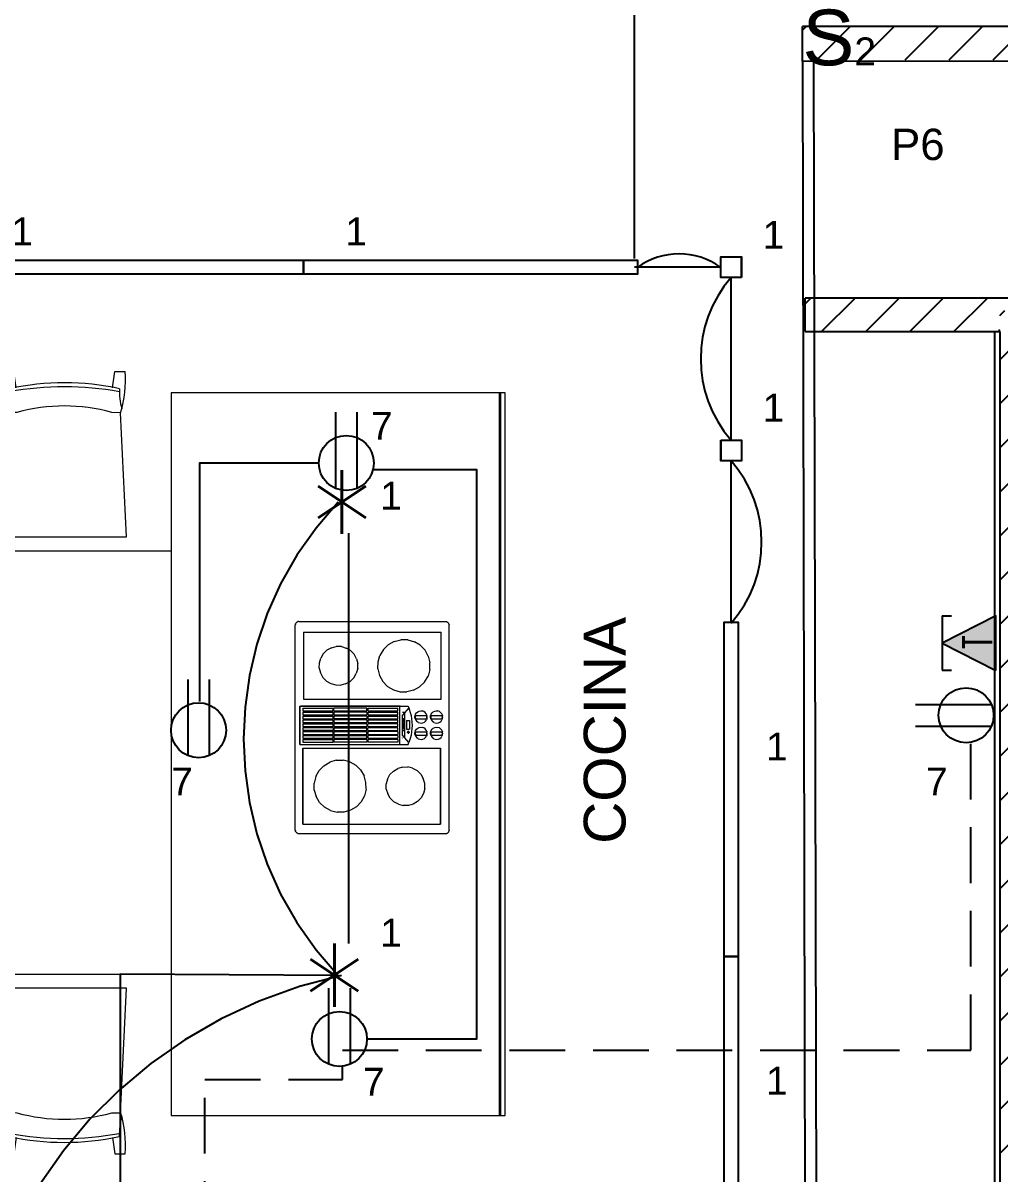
# Model space of a CAD drawing. Header units: inches. Extents: x 131 to 82119, y 71 to 16923.
# Drawn here: x 385.049 to 388.557, y 155.682 to 159.812 of the extents above; entities that cross this region are included whole.
import ezdxf
from ezdxf.enums import TextEntityAlignment as Align

# ---------------------------------------------------------------- set-up
doc = ezdxf.new("R2010")
doc.units = ezdxf.units.IN
doc.header["$MEASUREMENT"] = 0
doc.linetypes.add('HIDDEN', pattern=[9.525, 6.35, -3.175])
doc.linetypes.add('PISO', pattern=[0.3, 0.2, -0.1])
for name, color, linetype in [('Arquitectonico', 253, 'Continuous'), ('INTERRUPTORES', 6, 'Continuous'), ('LAMPARAS', 20, 'Continuous'), ('Retorno', 5, 'HIDDEN')]:
    doc.layers.add(name, color=color, linetype=linetype)
for name, color, linetype, lineweight in [('DUCTO-PARED O TECHO', 7, 'Continuous', 25), ('DUCTO-PISO', 7, 'PISO', 25), ('G-XREF-____-OTLN', 8, 'Continuous', 18), ('I-FURN-____-OTLN', 30, 'Continuous', 18), ('Q-CASE-____-MCUT', 31, 'Continuous', 35), ('Q-CASE-____-OTLN', 31, 'Continuous', 18), ('RED-TELEFONO', 240, 'TELEFONO', 25), ('RED-TELÉFONO', 240, 'TELEFONO', 25), ('SIMBOLOGIA', 150, 'Continuous', 25)]:
    doc.layers.add(name, color=color, linetype=linetype, lineweight=lineweight)
doc.styles.add('Arial_1', font='arial.ttf', dxfattribs={"height": 0.15})
doc.styles.add('Arial_4', font='arial.ttf', dxfattribs={"height": 0.1125})
doc.styles.add('ROMANS', font='romans.shx', dxfattribs={"width": 0.625})
doc.styles.get("Standard").update_dxf_attribs({"font": 'arial.ttf'})
doc.linetypes.add('TELEFONO', pattern='A,0.32,-0.12,["TEL",Standard,S=0.065,R=0,X=-0.065,Y=-0.0325],-0.14', length=0.58)

# ---------------------------------------------------------------- blocks, each defined once
blk = doc.blocks.new('Encimera sola - Profundidad 1_20-1478788-ARQ-P1')
at = {"layer": 'Q-CASE-____-MCUT'}
blk.add_line((-1.2005, -0.0191), (1.3944, -0.0191), dxfattribs=at)
at = {"layer": 'Q-CASE-____-OTLN'}
for p, q in [((1.3944, 0), (-1.2005, 0)), ((-1.2005, 0), (-1.2005, -1.2)), ((1.3944, -1.2), (1.3944, 0)), ((-1.2005, -1.2), (1.3944, -1.2))]:
    blk.add_line(p, q, dxfattribs=at)
blk = doc.blocks.new('Jenn_Air_-_30quot_Electric_Downdraft_Cooktop_14189 - 30in Designer Line Modular Electric Downdraft Cooktop_dwg-809690-ARQ-P1')
at = {"layer": 'G-XREF-____-OTLN'}
for p, q in [((-0.2086, -2.2294), (-0.2091, -2.2309)), ((-0.2086, -2.2294), (-0.208, -2.2279)), ((-0.2086, -2.2294), (-0.208, -2.2279)), ((-0.208, -2.2279), (-0.2072, -2.2264)), ((-0.208, -2.2279), (-0.2072, -2.2264)), ((-0.2072, -2.2264), (-0.2063, -2.2251)), ((-0.2063, -2.2251), (-0.2072, -2.2264)), ((-0.2052, -2.2239), (-0.2063, -2.2251)), ((-0.2052, -2.2239), (-0.2063, -2.2251)), ((-0.204, -2.2228), (-0.2052, -2.2239)), ((-0.204, -2.2228), (-0.2052, -2.2239)), ((-0.2027, -2.2219), (-0.204, -2.2228)), ((-0.2027, -2.2219), (-0.2013, -2.2211)), ((-0.2013, -2.2211), (-0.1998, -2.2205)), ((-0.1982, -2.2201), (-0.1998, -2.2205)), ((-0.1982, -2.2201), (-0.1966, -2.2198)), ((-0.1966, -2.2198), (0.54, -2.2198)), ((0.54, -2.2198), (0.5416, -2.2201)), ((0.5431, -2.2205), (0.5416, -2.2201)), ((0.5446, -2.2211), (0.5431, -2.2205)), ((0.5446, -2.2211), (0.546, -2.2219)), ((0.546, -2.2219), (0.5474, -2.2228)), ((0.5474, -2.2228), (0.5486, -2.2239)), ((0.5486, -2.2239), (0.5474, -2.2228)), ((0.5486, -2.2239), (0.5496, -2.2251)), ((0.5486, -2.2239), (0.5496, -2.2251)), ((0.5506, -2.2264), (0.5496, -2.2251)), ((0.5506, -2.2264), (0.5496, -2.2251)), ((0.5514, -2.2279), (0.5506, -2.2264)), ((0.5514, -2.2279), (0.5506, -2.2264)), ((0.552, -2.2294), (0.5514, -2.2279)), ((0.5514, -2.2279), (0.552, -2.2294)), ((0.5524, -2.2309), (0.552, -2.2294)), ((-0.2091, -2.2309), (-0.2093, -2.2325)), ((-0.2093, -2.2325), (-0.2093, -2.7612)), ((-0.1751, -2.2476), (0.0979, -2.2476)), ((-0.1751, -2.2476), (-0.1751, -2.7417)), ((0.0979, -2.2476), (0.0979, -2.7417)), ((0.1105, -2.2365), (0.1105, -2.2359)), ((0.1105, -2.2359), (0.2485, -2.2359)), ((0.1105, -2.2359), (0.1105, -2.5958)), ((0.2485, -2.2365), (0.1105, -2.2365)), ((0.119, -2.2475), (0.119, -2.3559)), ((0.129, -2.2475), (0.119, -2.2475)), ((0.129, -2.2475), (0.129, -2.3559)), ((0.143, -2.2475), (0.1331, -2.2475)), ((0.1331, -2.2475), (0.1331, -2.3559)), ((0.143, -2.2475), (0.143, -2.3559)), ((0.157, -2.2475), (0.1471, -2.2475)), ((0.1471, -2.2475), (0.1471, -2.3559)), ((0.157, -2.2475), (0.157, -2.3559)), ((0.1711, -2.2475), (0.1611, -2.2475)), ((0.1611, -2.3559), (0.1611, -2.2475)), ((0.1711, -2.3559), (0.1711, -2.2475)), ((0.1851, -2.2475), (0.1752, -2.2475)), ((0.1752, -2.2475), (0.1752, -2.3559)), ((0.1851, -2.2475), (0.1851, -2.3559)), ((0.1991, -2.2475), (0.1892, -2.2475)), ((0.1892, -2.2475), (0.1892, -2.3559)), ((0.1991, -2.2475), (0.1991, -2.3559)), ((0.2131, -2.2475), (0.2032, -2.2475)), ((0.2032, -2.2475), (0.2032, -2.3559)), ((0.2131, -2.2475), (0.2131, -2.3559)), ((0.2272, -2.2475), (0.2172, -2.2475)), ((0.2172, -2.2475), (0.2172, -2.3559)), ((0.2272, -2.2475), (0.2272, -2.3559)), ((0.2412, -2.2475), (0.2313, -2.2475)), ((0.2313, -2.2475), (0.2313, -2.3559)), ((0.2412, -2.2475), (0.2412, -2.3559)), ((0.2485, -2.2365), (0.2485, -2.2359)), ((0.2485, -2.2359), (0.2485, -2.5958)), ((0.2485, -2.2393), (0.2498, -2.2393)), ((0.2498, -2.2393), (0.2498, -2.5962)), ((0.5138, -2.2492), (0.2737, -2.2492)), ((0.2737, -2.2492), (0.2737, -2.7433)), ((0.5138, -2.2492), (0.2737, -2.2492)), ((0.2737, -2.2492), (0.2737, -2.7433)), ((0.5138, -2.2492), (0.5138, -2.7433)), ((0.5138, -2.2492), (0.5138, -2.7433)), ((0.5527, -2.2325), (0.5524, -2.2309)), ((0.5527, -2.2325), (0.5527, -2.7596)), ((0.3678, -2.3104), (0.3519, -2.3193)), ((0.3854, -2.306), (0.3678, -2.3104)), ((0.3854, -2.306), (0.4036, -2.3063)), ((0.4036, -2.3063), (0.421, -2.3113)), ((0.4366, -2.3206), (0.421, -2.3113)), ((0.3295, -2.3475), (0.3245, -2.365)), ((0.3388, -2.3319), (0.3295, -2.3475)), ((0.3519, -2.3193), (0.3388, -2.3319)), ((0.4366, -2.3206), (0.4493, -2.3337)), ((0.4581, -2.3495), (0.4493, -2.3337)), ((0.4581, -2.3495), (0.4625, -2.3672)), ((0.119, -2.3559), (0.129, -2.3559)), ((0.119, -2.4771), (0.119, -2.3589)), ((0.129, -2.3589), (0.119, -2.3589)), ((0.129, -2.4771), (0.129, -2.3589)), ((0.1331, -2.3559), (0.143, -2.3559)), ((0.143, -2.3589), (0.1331, -2.3589)), ((0.1331, -2.3589), (0.1331, -2.4771)), ((0.143, -2.3589), (0.143, -2.4771)), ((0.1471, -2.3559), (0.157, -2.3559)), ((0.157, -2.3589), (0.1471, -2.3589)), ((0.1471, -2.3589), (0.1471, -2.4771)), ((0.157, -2.3589), (0.157, -2.4771)), ((0.1711, -2.3559), (0.1611, -2.3559)), ((0.1711, -2.3589), (0.1611, -2.3589)), ((0.1611, -2.3589), (0.1611, -2.4771)), ((0.1711, -2.3589), (0.1711, -2.4771)), ((0.1752, -2.3559), (0.1851, -2.3559)), ((0.1851, -2.3589), (0.1752, -2.3589)), ((0.1752, -2.3589), (0.1752, -2.4771)), ((0.1851, -2.4771), (0.1851, -2.3589)), ((0.1892, -2.3559), (0.1991, -2.3559)), ((0.1991, -2.3589), (0.1892, -2.3589)), ((0.1892, -2.3589), (0.1892, -2.4771)), ((0.1991, -2.4771), (0.1991, -2.3589)), ((0.2032, -2.3559), (0.2131, -2.3559)), ((0.2032, -2.4771), (0.2032, -2.3589)), ((0.2131, -2.3589), (0.2032, -2.3589)), ((0.2131, -2.4771), (0.2131, -2.3589)), ((0.2172, -2.3559), (0.2272, -2.3559)), ((0.2272, -2.3589), (0.2172, -2.3589)), ((0.2172, -2.3589), (0.2172, -2.4771)), ((0.2272, -2.4771), (0.2272, -2.3589)), ((0.2313, -2.3559), (0.2412, -2.3559)), ((0.2313, -2.3589), (0.2313, -2.4771)), ((0.2313, -2.3589), (0.2412, -2.3589)), ((0.2412, -2.4771), (0.2412, -2.3589)), ((0.3245, -2.365), (0.3242, -2.3832)), ((0.3287, -2.4008), (0.3242, -2.3832)), ((0.4622, -2.3853), (0.4573, -2.4028)), ((0.4622, -2.3853), (0.4625, -2.3672)), ((0.3287, -2.4008), (0.3375, -2.4167)), ((0.3501, -2.4297), (0.3375, -2.4167)), ((0.3501, -2.4297), (0.3657, -2.439)), ((0.419, -2.4399), (0.4349, -2.431)), ((0.4349, -2.431), (0.4479, -2.4184)), ((0.4479, -2.4184), (0.4573, -2.4028)), ((0.129, -2.4771), (0.119, -2.4771)), ((0.1331, -2.4771), (0.143, -2.4771)), ((0.1471, -2.4771), (0.157, -2.4771)), ((0.1611, -2.4771), (0.1711, -2.4771)), ((0.1851, -2.4771), (0.1752, -2.4771)), ((0.1991, -2.4771), (0.1892, -2.4771)), ((0.2131, -2.4771), (0.2032, -2.4771)), ((0.2272, -2.4771), (0.2172, -2.4771)), ((0.2313, -2.4771), (0.2412, -2.4771)), ((0.3832, -2.444), (0.3657, -2.439)), ((0.3832, -2.444), (0.4014, -2.4443)), ((0.419, -2.4399), (0.4014, -2.4443)), ((0.119, -2.5881), (0.119, -2.48)), ((0.129, -2.48), (0.119, -2.48)), ((0.129, -2.5881), (0.129, -2.48)), ((0.143, -2.48), (0.1331, -2.48)), ((0.1331, -2.48), (0.1331, -2.5881)), ((0.143, -2.5881), (0.143, -2.48)), ((0.157, -2.48), (0.1471, -2.48)), ((0.1471, -2.48), (0.1471, -2.5881)), ((0.157, -2.5881), (0.157, -2.48)), ((0.1611, -2.48), (0.1611, -2.5881)), ((0.1611, -2.48), (0.1711, -2.48)), ((0.1711, -2.5881), (0.1711, -2.48)), ((0.1752, -2.48), (0.1752, -2.5881)), ((0.1752, -2.48), (0.1851, -2.48)), ((0.1851, -2.5881), (0.1851, -2.48)), ((0.1991, -2.48), (0.1892, -2.48)), ((0.1892, -2.48), (0.1892, -2.5881)), ((0.1991, -2.48), (0.1991, -2.5881)), ((0.2131, -2.48), (0.2032, -2.48)), ((0.2032, -2.48), (0.2032, -2.5881)), ((0.2131, -2.48), (0.2131, -2.5881)), ((0.2272, -2.48), (0.2172, -2.48)), ((0.2172, -2.48), (0.2172, -2.5881)), ((0.2272, -2.48), (0.2272, -2.5881)), ((0.2412, -2.48), (0.2313, -2.48)), ((0.2313, -2.48), (0.2313, -2.5881)), ((0.2412, -2.48), (0.2412, -2.5881)), ((0.3826, -2.5166), (0.3588, -2.5226)), ((0.3826, -2.5166), (0.4071, -2.517)), ((0.4071, -2.517), (0.4308, -2.5238)), ((0.3196, -2.5516), (0.307, -2.5727)), ((0.3373, -2.5346), (0.3196, -2.5516)), ((0.3588, -2.5226), (0.3373, -2.5346)), ((0.4518, -2.5364), (0.4308, -2.5238)), ((0.4518, -2.5364), (0.4689, -2.554)), ((0.4809, -2.5755), (0.4689, -2.554)), ((0.1105, -2.5954), (0.1105, -2.5958)), ((0.1105, -2.5958), (0.1105, -2.6248)), ((0.1105, -2.5958), (0.2485, -2.5958)), ((0.129, -2.5881), (0.119, -2.5881)), ((0.143, -2.5881), (0.1331, -2.5881)), ((0.157, -2.5881), (0.1471, -2.5881)), ((0.1611, -2.5881), (0.1711, -2.5881)), ((0.1752, -2.5881), (0.1851, -2.5881)), ((0.1892, -2.5881), (0.1991, -2.5881)), ((0.2032, -2.5881), (0.2131, -2.5881)), ((0.2172, -2.5881), (0.2272, -2.5881)), ((0.2313, -2.5881), (0.2412, -2.5881)), ((0.2484, -2.5962), (0.2498, -2.5962)), ((0.2485, -2.5958), (0.2485, -2.5954)), ((0.2485, -2.5958), (0.2485, -2.6248)), ((0.3003, -2.5963), (0.2999, -2.6209)), ((0.307, -2.5727), (0.3003, -2.5963)), ((0.4809, -2.5755), (0.4869, -2.5993)), ((0.4865, -2.6239), (0.4869, -2.5993)), ((0.1105, -2.6248), (0.118, -2.6278)), ((0.118, -2.6278), (0.1442, -2.6046)), ((0.1215, -2.6292), (0.118, -2.6278)), ((0.1328, -2.6328), (0.1215, -2.6292)), ((0.1443, -2.6356), (0.1328, -2.6328)), ((0.1341, -2.6054), (0.1344, -2.6054)), ((0.1344, -2.6134), (0.152, -2.6134)), ((0.1432, -2.6054), (0.2169, -2.6054)), ((0.1442, -2.6046), (0.2159, -2.6046)), ((0.1559, -2.6376), (0.1443, -2.6356)), ((0.1518, -2.6248), (0.1516, -2.6256)), ((0.1516, -2.6256), (0.1516, -2.6265)), ((0.1516, -2.6265), (0.1518, -2.6273)), ((0.1522, -2.6241), (0.1518, -2.6248)), ((0.1518, -2.6273), (0.1522, -2.628)), ((0.152, -2.6134), (0.2263, -2.6134)), ((0.1522, -2.6241), (0.1528, -2.6236)), ((0.1527, -2.6286), (0.1522, -2.628)), ((0.1527, -2.6286), (0.1535, -2.629)), ((0.1536, -2.6232), (0.1528, -2.6236)), ((0.1535, -2.629), (0.1542, -2.6293)), ((0.1544, -2.623), (0.1536, -2.6232)), ((0.1551, -2.6293), (0.1542, -2.6293)), ((0.1544, -2.623), (0.1552, -2.623)), ((0.1551, -2.6293), (0.1559, -2.6291)), ((0.156, -2.6232), (0.1552, -2.623)), ((0.1559, -2.6291), (0.1566, -2.6287)), ((0.1677, -2.6388), (0.1559, -2.6376)), ((0.1567, -2.6236), (0.156, -2.6232)), ((0.1572, -2.6281), (0.1566, -2.6287)), ((0.1567, -2.6236), (0.1573, -2.6242)), ((0.1572, -2.6281), (0.1576, -2.6274)), ((0.1577, -2.625), (0.1573, -2.6242)), ((0.1576, -2.6274), (0.1579, -2.6266)), ((0.1579, -2.6258), (0.1577, -2.625)), ((0.1579, -2.6258), (0.1579, -2.6266)), ((0.1615, -2.6062), (0.1678, -2.6062)), ((0.1615, -2.6064), (0.1615, -2.6062)), ((0.1615, -2.6064), (0.1615, -2.6118)), ((0.1615, -2.6064), (0.1678, -2.6064)), ((0.1678, -2.6118), (0.1615, -2.6118)), ((0.1972, -2.6192), (0.1654, -2.6192)), ((0.1654, -2.6192), (0.1654, -2.6303)), ((0.1972, -2.6303), (0.1654, -2.6303)), ((0.1675, -2.6122), (0.1675, -2.612)), ((0.1675, -2.612), (0.1677, -2.612)), ((0.1675, -2.612), (0.1675, -2.6127)), ((0.1675, -2.6122), (0.1677, -2.6122)), ((0.1675, -2.6122), (0.1675, -2.6129)), ((0.1675, -2.6129), (0.1675, -2.6127)), ((0.1675, -2.6127), (0.1679, -2.6127)), ((0.1675, -2.6129), (0.1679, -2.6129)), ((0.1677, -2.612), (0.1679, -2.612)), ((0.1679, -2.6121), (0.1677, -2.6122)), ((0.1795, -2.6392), (0.1677, -2.6388)), ((0.1678, -2.6064), (0.1678, -2.6062)), ((0.1678, -2.6064), (0.1678, -2.6118)), ((0.1679, -2.612), (0.1681, -2.6119)), ((0.1681, -2.612), (0.1679, -2.6121)), ((0.1679, -2.6127), (0.1682, -2.6127)), ((0.1682, -2.6128), (0.1679, -2.6129)), ((0.1681, -2.6119), (0.1682, -2.6117)), ((0.1682, -2.6118), (0.1681, -2.612)), ((0.1682, -2.6117), (0.1684, -2.6114)), ((0.1682, -2.6118), (0.1684, -2.6115)), ((0.1682, -2.6127), (0.1684, -2.6126)), ((0.1682, -2.6128), (0.1684, -2.6127)), ((0.1684, -2.6062), (0.1684, -2.6061)), ((0.1684, -2.6062), (0.1684, -2.6113)), ((0.1684, -2.6062), (0.1694, -2.6062)), ((0.1684, -2.6113), (0.1684, -2.6115)), ((0.1684, -2.6126), (0.1687, -2.6124)), ((0.1687, -2.6126), (0.1684, -2.6127)), ((0.1687, -2.6124), (0.1689, -2.6123)), ((0.1689, -2.6124), (0.1687, -2.6126)), ((0.1689, -2.6123), (0.1692, -2.6119)), ((0.1692, -2.6121), (0.1689, -2.6124)), ((0.1692, -2.6119), (0.1693, -2.6117)), ((0.1692, -2.6121), (0.1693, -2.6119)), ((0.1694, -2.6115), (0.1693, -2.6117)), ((0.1693, -2.6119), (0.1694, -2.6117)), ((0.1694, -2.6062), (0.1694, -2.6061)), ((0.1694, -2.6113), (0.1694, -2.6062)), ((0.1694, -2.6113), (0.1694, -2.6115)), ((0.1694, -2.6113), (0.1694, -2.6115)), ((0.1694, -2.6115), (0.1694, -2.6117)), ((0.1701, -2.6062), (0.1701, -2.6061)), ((0.1701, -2.6062), (0.1701, -2.6117)), ((0.1701, -2.6062), (0.1739, -2.6062)), ((0.1701, -2.6117), (0.1739, -2.6117)), ((0.1703, -2.6115), (0.1739, -2.6115)), ((0.1711, -2.6069), (0.1711, -2.6068)), ((0.1711, -2.6069), (0.1711, -2.6093)), ((0.1711, -2.6069), (0.1739, -2.6069)), ((0.1711, -2.6086), (0.1711, -2.6069)), ((0.1711, -2.6086), (0.1711, -2.6084)), ((0.1711, -2.6086), (0.1711, -2.6093)), ((0.1711, -2.6086), (0.1739, -2.6086)), ((0.1711, -2.6093), (0.1711, -2.6091)), ((0.1711, -2.6093), (0.1739, -2.6093)), ((0.1711, -2.6093), (0.1711, -2.611)), ((0.1711, -2.611), (0.1739, -2.611)), ((0.1739, -2.6062), (0.1739, -2.6061)), ((0.1739, -2.6062), (0.1739, -2.6069)), ((0.1739, -2.6069), (0.1739, -2.6068)), ((0.1739, -2.6086), (0.1739, -2.6084)), ((0.1739, -2.6086), (0.1739, -2.6093)), ((0.1739, -2.6093), (0.1739, -2.6091)), ((0.1739, -2.611), (0.1739, -2.6108)), ((0.1739, -2.6117), (0.1739, -2.611)), ((0.1739, -2.6117), (0.1739, -2.6115)), ((0.1746, -2.6062), (0.1746, -2.6061)), ((0.1746, -2.6062), (0.1746, -2.6117)), ((0.1757, -2.6062), (0.1746, -2.6062)), ((0.1746, -2.6117), (0.1756, -2.6117)), ((0.1756, -2.6075), (0.1756, -2.6073)), ((0.1756, -2.6075), (0.1792, -2.6117)), ((0.1756, -2.6075), (0.1756, -2.6117)), ((0.1792, -2.6102), (0.1757, -2.6061)), ((0.1757, -2.6062), (0.1757, -2.6061)), ((0.1757, -2.6062), (0.1792, -2.6104)), ((0.1792, -2.6062), (0.1792, -2.6061)), ((0.1792, -2.6104), (0.1792, -2.6062)), ((0.1802, -2.6062), (0.1792, -2.6062)), ((0.1792, -2.6104), (0.1792, -2.6102)), ((0.1792, -2.6115), (0.1802, -2.6115)), ((0.1792, -2.6117), (0.1802, -2.6117)), ((0.1913, -2.6388), (0.1795, -2.6392)), ((0.1802, -2.6062), (0.1802, -2.6061)), ((0.1802, -2.6062), (0.1802, -2.6117)), ((0.1809, -2.6062), (0.1809, -2.6061)), ((0.1809, -2.6062), (0.1809, -2.6117)), ((0.182, -2.6062), (0.1809, -2.6062)), ((0.1809, -2.6117), (0.1819, -2.6117)), ((0.1819, -2.6075), (0.1819, -2.6073)), ((0.1819, -2.6075), (0.1854, -2.6117)), ((0.1819, -2.6075), (0.1819, -2.6117)), ((0.182, -2.6061), (0.1855, -2.6102)), ((0.182, -2.6062), (0.182, -2.6061)), ((0.182, -2.6062), (0.1855, -2.6104)), ((0.1854, -2.6115), (0.1865, -2.6115)), ((0.1854, -2.6117), (0.1865, -2.6117)), ((0.1855, -2.6062), (0.1855, -2.6061)), ((0.1855, -2.6104), (0.1855, -2.6062)), ((0.1865, -2.6062), (0.1855, -2.6062)), ((0.1855, -2.6104), (0.1855, -2.6102)), ((0.1865, -2.6062), (0.1865, -2.6061)), ((0.1865, -2.6062), (0.1865, -2.6117)), ((0.1873, -2.6092), (0.1873, -2.609)), ((0.1873, -2.6092), (0.1873, -2.6099)), ((0.19, -2.6092), (0.1873, -2.6092)), ((0.1873, -2.6099), (0.1873, -2.6098)), ((0.1894, -2.6099), (0.1873, -2.6099)), ((0.1894, -2.6099), (0.19, -2.6092)), ((0.1894, -2.6099), (0.1894, -2.6098)), ((0.19, -2.6092), (0.19, -2.609)), ((0.1928, -2.6061), (0.1901, -2.6115)), ((0.1928, -2.6062), (0.1901, -2.6117)), ((0.1901, -2.6117), (0.1901, -2.6115)), ((0.1901, -2.6115), (0.1912, -2.6115)), ((0.1901, -2.6117), (0.1912, -2.6117)), ((0.192, -2.6101), (0.1912, -2.6117)), ((0.1912, -2.6117), (0.1912, -2.6115)), ((0.2031, -2.6376), (0.1913, -2.6388)), ((0.1945, -2.6101), (0.192, -2.6101)), ((0.1923, -2.6094), (0.1933, -2.6073)), ((0.1923, -2.6094), (0.1942, -2.6094)), ((0.1928, -2.6062), (0.1928, -2.6061)), ((0.1928, -2.6062), (0.1937, -2.6062)), ((0.1933, -2.6073), (0.1933, -2.6071)), ((0.1933, -2.6073), (0.1942, -2.6094)), ((0.1964, -2.6115), (0.1937, -2.6061)), ((0.1937, -2.6062), (0.1937, -2.6061)), ((0.1937, -2.6062), (0.1964, -2.6117)), ((0.1945, -2.6101), (0.1953, -2.6117)), ((0.1953, -2.6117), (0.1953, -2.6115)), ((0.1953, -2.6115), (0.1964, -2.6115)), ((0.1964, -2.6117), (0.1953, -2.6117)), ((0.1964, -2.6117), (0.1964, -2.6115)), ((0.1968, -2.6062), (0.1968, -2.6061)), ((0.1968, -2.6062), (0.1968, -2.6117)), ((0.1978, -2.6062), (0.1968, -2.6062)), ((0.1978, -2.6117), (0.1968, -2.6117)), ((0.1972, -2.6192), (0.1972, -2.6303)), ((0.1978, -2.6062), (0.1978, -2.6061)), ((0.1978, -2.6117), (0.1978, -2.6062)), ((0.1986, -2.6062), (0.1986, -2.6061)), ((0.1986, -2.6062), (0.1986, -2.6117)), ((0.2005, -2.6062), (0.1986, -2.6062)), ((0.1986, -2.6115), (0.1996, -2.6115)), ((0.1986, -2.6117), (0.1996, -2.6117)), ((0.1996, -2.6069), (0.1996, -2.6068)), ((0.2007, -2.6069), (0.1996, -2.6069)), ((0.1996, -2.6069), (0.1996, -2.609)), ((0.1996, -2.609), (0.2005, -2.6091)), ((0.2001, -2.6096), (0.1996, -2.6096)), ((0.1996, -2.6117), (0.1996, -2.6096)), ((0.1996, -2.6096), (0.1996, -2.6101)), ((0.1996, -2.6106), (0.1996, -2.6101)), ((0.1996, -2.6106), (0.1996, -2.6111)), ((0.1996, -2.6115), (0.1996, -2.6111)), ((0.1996, -2.6117), (0.1996, -2.6115)), ((0.2001, -2.6096), (0.2001, -2.6095)), ((0.2001, -2.6096), (0.202, -2.6117)), ((0.2005, -2.6062), (0.2005, -2.6061)), ((0.2009, -2.6062), (0.2005, -2.6062)), ((0.2005, -2.6091), (0.2005, -2.6089)), ((0.2005, -2.6091), (0.2008, -2.609)), ((0.2007, -2.6069), (0.2007, -2.6068)), ((0.2007, -2.6069), (0.2013, -2.607)), ((0.2008, -2.609), (0.2012, -2.609)), ((0.2009, -2.6062), (0.2013, -2.6063)), ((0.2016, -2.6089), (0.2012, -2.609)), ((0.2017, -2.6063), (0.2013, -2.6063)), ((0.2013, -2.607), (0.2013, -2.6068)), ((0.2013, -2.607), (0.2016, -2.6071)), ((0.2013, -2.6096), (0.2013, -2.6095)), ((0.2032, -2.6115), (0.2013, -2.6095)), ((0.2013, -2.6096), (0.2015, -2.6096)), ((0.2013, -2.6096), (0.2032, -2.6117)), ((0.2015, -2.6096), (0.2019, -2.6095)), ((0.2016, -2.6071), (0.2019, -2.6073)), ((0.2016, -2.6089), (0.2018, -2.6088)), ((0.2017, -2.6063), (0.202, -2.6064)), ((0.2018, -2.6088), (0.202, -2.6086)), ((0.2019, -2.6073), (0.2021, -2.6075)), ((0.2019, -2.6095), (0.2023, -2.6094)), ((0.2023, -2.6065), (0.202, -2.6064)), ((0.2021, -2.6084), (0.202, -2.6086)), ((0.202, -2.6117), (0.202, -2.6115)), ((0.202, -2.6115), (0.2032, -2.6115)), ((0.202, -2.6117), (0.2032, -2.6117)), ((0.2021, -2.6075), (0.2022, -2.6078)), ((0.2022, -2.6081), (0.2021, -2.6084)), ((0.2022, -2.6078), (0.2022, -2.6081)), ((0.2023, -2.6065), (0.2026, -2.6067)), ((0.2023, -2.6094), (0.2025, -2.6093)), ((0.2025, -2.6093), (0.2027, -2.6092)), ((0.2026, -2.6067), (0.2029, -2.6069)), ((0.2029, -2.6091), (0.2027, -2.6092)), ((0.2029, -2.6069), (0.203, -2.6071)), ((0.203, -2.6089), (0.2029, -2.6091)), ((0.203, -2.6071), (0.2031, -2.6073)), ((0.203, -2.6089), (0.2031, -2.6087)), ((0.2031, -2.6073), (0.2032, -2.6074)), ((0.2032, -2.6085), (0.2031, -2.6087)), ((0.2148, -2.6356), (0.2031, -2.6376)), ((0.2032, -2.6074), (0.2033, -2.6077)), ((0.2033, -2.6082), (0.2032, -2.6085)), ((0.2032, -2.6117), (0.2032, -2.6115)), ((0.2033, -2.608), (0.2033, -2.6077)), ((0.2033, -2.608), (0.2033, -2.6082)), ((0.2263, -2.6328), (0.2148, -2.6356)), ((0.2426, -2.6272), (0.2159, -2.6046)), ((0.2375, -2.6292), (0.2263, -2.6328)), ((0.2274, -2.6054), (0.2271, -2.6054)), ((0.2274, -2.6054), (0.2274, -2.6134)), ((0.2426, -2.6272), (0.2375, -2.6292)), ((0.2485, -2.6248), (0.2426, -2.6272)), ((0.3059, -2.6447), (0.2999, -2.6209)), ((0.4865, -2.6239), (0.4797, -2.6475)), ((0.1295, -2.6668), (0.129, -2.6725)), ((0.129, -2.6725), (0.13, -2.6781)), ((0.1315, -2.6614), (0.1295, -2.6668)), ((0.13, -2.6781), (0.1324, -2.6833)), ((0.1315, -2.6614), (0.1348, -2.6567)), ((0.1324, -2.6833), (0.1361, -2.6877)), ((0.1392, -2.653), (0.1348, -2.6567)), ((0.1444, -2.6506), (0.1392, -2.653)), ((0.1444, -2.6506), (0.15, -2.6496)), ((0.145, -2.653), (0.1444, -2.6539)), ((0.145, -2.653), (0.1444, -2.6539)), ((0.1444, -2.6539), (0.1444, -2.6894)), ((0.1458, -2.6522), (0.145, -2.653)), ((0.1458, -2.6522), (0.1468, -2.6516)), ((0.1468, -2.6516), (0.1458, -2.6522)), ((0.1468, -2.6516), (0.1478, -2.6511)), ((0.1478, -2.6511), (0.1468, -2.6516)), ((0.1478, -2.6511), (0.1489, -2.6508)), ((0.1478, -2.6511), (0.1489, -2.6508)), ((0.1489, -2.6508), (0.15, -2.6507)), ((0.15, -2.6507), (0.1489, -2.6508)), ((0.15, -2.6496), (0.1557, -2.6501)), ((0.15, -2.6507), (0.1512, -2.6508)), ((0.15, -2.6507), (0.1512, -2.6508)), ((0.1523, -2.6511), (0.1512, -2.6508)), ((0.1523, -2.6511), (0.1512, -2.6508)), ((0.1523, -2.6511), (0.1533, -2.6516)), ((0.1523, -2.6511), (0.1533, -2.6516)), ((0.1533, -2.6516), (0.1542, -2.6522)), ((0.1542, -2.6522), (0.1533, -2.6516)), ((0.1542, -2.6522), (0.155, -2.653)), ((0.1557, -2.6539), (0.155, -2.653)), ((0.1557, -2.6539), (0.155, -2.653)), ((0.1557, -2.6501), (0.1611, -2.6521)), ((0.1557, -2.6539), (0.1557, -2.6894)), ((0.1611, -2.6521), (0.1658, -2.6554)), ((0.1658, -2.6554), (0.1695, -2.6598)), ((0.1671, -2.6864), (0.1704, -2.6817)), ((0.1695, -2.6598), (0.1719, -2.665)), ((0.1704, -2.6817), (0.1724, -2.6763)), ((0.1719, -2.665), (0.1729, -2.6706)), ((0.1729, -2.6706), (0.1724, -2.6763)), ((0.1883, -2.6668), (0.1878, -2.6725)), ((0.1878, -2.6725), (0.1888, -2.6781)), ((0.1902, -2.6614), (0.1883, -2.6668)), ((0.1888, -2.6781), (0.1912, -2.6833)), ((0.1902, -2.6614), (0.1935, -2.6567)), ((0.1912, -2.6833), (0.1949, -2.6877)), ((0.1979, -2.653), (0.1935, -2.6567)), ((0.2031, -2.6506), (0.1979, -2.653)), ((0.2031, -2.6506), (0.2087, -2.6496)), ((0.2038, -2.653), (0.2031, -2.6539)), ((0.2038, -2.653), (0.2031, -2.6539)), ((0.2031, -2.6539), (0.2031, -2.6894)), ((0.2046, -2.6522), (0.2038, -2.653)), ((0.2046, -2.6522), (0.2055, -2.6516)), ((0.2055, -2.6516), (0.2046, -2.6522)), ((0.2055, -2.6516), (0.2066, -2.6511)), ((0.2066, -2.6511), (0.2055, -2.6516)), ((0.2066, -2.6511), (0.2076, -2.6508)), ((0.2066, -2.6511), (0.2076, -2.6508)), ((0.2076, -2.6508), (0.2088, -2.6507)), ((0.2088, -2.6507), (0.2076, -2.6508)), ((0.2087, -2.6496), (0.2144, -2.6501)), ((0.2088, -2.6507), (0.2099, -2.6508)), ((0.2088, -2.6507), (0.2099, -2.6508)), ((0.211, -2.6511), (0.2099, -2.6508)), ((0.211, -2.6511), (0.2099, -2.6508)), ((0.211, -2.6511), (0.212, -2.6516)), ((0.211, -2.6511), (0.212, -2.6516)), ((0.212, -2.6516), (0.213, -2.6522)), ((0.213, -2.6522), (0.212, -2.6516)), ((0.213, -2.6522), (0.2138, -2.653)), ((0.2144, -2.6539), (0.2138, -2.653)), ((0.2144, -2.6539), (0.2138, -2.653)), ((0.2144, -2.6501), (0.2198, -2.6521)), ((0.2144, -2.6539), (0.2144, -2.6894)), ((0.2198, -2.6521), (0.2245, -2.6554)), ((0.2245, -2.6554), (0.2282, -2.6598)), ((0.2258, -2.6864), (0.2291, -2.6817)), ((0.2282, -2.6598), (0.2306, -2.665)), ((0.2291, -2.6817), (0.2311, -2.6763)), ((0.2306, -2.665), (0.2316, -2.6706)), ((0.2316, -2.6706), (0.2311, -2.6763)), ((0.3059, -2.6447), (0.3178, -2.6662)), ((0.3349, -2.6839), (0.3178, -2.6662)), ((0.3349, -2.6839), (0.356, -2.6965)), ((0.4495, -2.6857), (0.4671, -2.6686)), ((0.4671, -2.6686), (0.4797, -2.6475)), ((0.1295, -2.7223), (0.129, -2.7281)), ((0.1315, -2.717), (0.1295, -2.7223)), ((0.1315, -2.717), (0.1348, -2.7123)), ((0.1392, -2.7086), (0.1348, -2.7123)), ((0.1361, -2.6877), (0.1408, -2.691)), ((0.1444, -2.7062), (0.1392, -2.7086)), ((0.1444, -2.6923), (0.1408, -2.691)), ((0.1444, -2.6894), (0.145, -2.6904)), ((0.1444, -2.6894), (0.145, -2.6904)), ((0.1444, -2.6923), (0.1462, -2.693)), ((0.1444, -2.7062), (0.15, -2.7052)), ((0.145, -2.7086), (0.1444, -2.7095)), ((0.145, -2.7086), (0.1444, -2.7095)), ((0.1444, -2.7095), (0.1444, -2.745)), ((0.145, -2.6904), (0.1458, -2.6912)), ((0.1458, -2.7078), (0.145, -2.7086)), ((0.1458, -2.6912), (0.1467, -2.6919)), ((0.1458, -2.6912), (0.1467, -2.6919)), ((0.1458, -2.7078), (0.1468, -2.7071)), ((0.1468, -2.7071), (0.1458, -2.7078)), ((0.1462, -2.693), (0.1519, -2.6935)), ((0.1467, -2.6919), (0.1478, -2.6924)), ((0.1478, -2.6924), (0.1467, -2.6919)), ((0.1468, -2.7071), (0.1478, -2.7067)), ((0.1478, -2.7067), (0.1468, -2.7071)), ((0.1478, -2.6924), (0.1489, -2.6927)), ((0.1478, -2.6924), (0.1489, -2.6927)), ((0.1478, -2.7067), (0.1489, -2.7064)), ((0.1478, -2.7067), (0.1489, -2.7064)), ((0.15, -2.6928), (0.1489, -2.6927)), ((0.1489, -2.6927), (0.15, -2.6928)), ((0.1489, -2.7064), (0.15, -2.7063)), ((0.15, -2.7063), (0.1489, -2.7064)), ((0.15, -2.6928), (0.1512, -2.6927)), ((0.1512, -2.6927), (0.15, -2.6928)), ((0.15, -2.7052), (0.1557, -2.7057)), ((0.15, -2.7063), (0.1512, -2.7064)), ((0.15, -2.7063), (0.1512, -2.7064)), ((0.1523, -2.6924), (0.1512, -2.6927)), ((0.1512, -2.6927), (0.1523, -2.6924)), ((0.1523, -2.7067), (0.1512, -2.7064)), ((0.1523, -2.7067), (0.1512, -2.7064)), ((0.1519, -2.6935), (0.1557, -2.6928)), ((0.1523, -2.6924), (0.1533, -2.6919)), ((0.1523, -2.6924), (0.1533, -2.6919)), ((0.1523, -2.7067), (0.1533, -2.7071)), ((0.1523, -2.7067), (0.1533, -2.7071)), ((0.1533, -2.6919), (0.1543, -2.6912)), ((0.1543, -2.6912), (0.1533, -2.6919)), ((0.1533, -2.7071), (0.1542, -2.7078)), ((0.1542, -2.7078), (0.1533, -2.7071)), ((0.1542, -2.7078), (0.155, -2.7086)), ((0.1543, -2.6912), (0.1551, -2.6904)), ((0.1557, -2.7095), (0.155, -2.7086)), ((0.1557, -2.7095), (0.155, -2.7086)), ((0.1557, -2.6894), (0.1551, -2.6904)), ((0.1575, -2.6925), (0.1557, -2.6928)), ((0.1557, -2.7057), (0.1611, -2.7077)), ((0.1557, -2.7095), (0.1557, -2.745)), ((0.1575, -2.6925), (0.1627, -2.6901)), ((0.1611, -2.7077), (0.1658, -2.7109)), ((0.1627, -2.6901), (0.1671, -2.6864)), ((0.1658, -2.7109), (0.1695, -2.7153)), ((0.1695, -2.7153), (0.1719, -2.7205)), ((0.1719, -2.7205), (0.1729, -2.7262)), ((0.1883, -2.7223), (0.1878, -2.7281)), ((0.1902, -2.717), (0.1883, -2.7223)), ((0.1902, -2.717), (0.1935, -2.7123)), ((0.1979, -2.7086), (0.1935, -2.7123)), ((0.1949, -2.6877), (0.1995, -2.691)), ((0.2031, -2.7062), (0.1979, -2.7086)), ((0.2031, -2.6923), (0.1995, -2.691)), ((0.2031, -2.6894), (0.2037, -2.6904)), ((0.2031, -2.6894), (0.2037, -2.6904)), ((0.2031, -2.6923), (0.2049, -2.693)), ((0.2031, -2.7062), (0.2087, -2.7052)), ((0.2038, -2.7086), (0.2031, -2.7095)), ((0.2038, -2.7086), (0.2031, -2.7095)), ((0.2031, -2.7095), (0.2031, -2.745)), ((0.2037, -2.6904), (0.2045, -2.6912)), ((0.2046, -2.7078), (0.2038, -2.7086)), ((0.2045, -2.6912), (0.2055, -2.6919)), ((0.2045, -2.6912), (0.2055, -2.6919)), ((0.2046, -2.7078), (0.2055, -2.7071)), ((0.2055, -2.7071), (0.2046, -2.7078)), ((0.2049, -2.693), (0.2106, -2.6935)), ((0.2055, -2.6919), (0.2065, -2.6924)), ((0.2065, -2.6924), (0.2055, -2.6919)), ((0.2055, -2.7071), (0.2066, -2.7067)), ((0.2066, -2.7067), (0.2055, -2.7071)), ((0.2065, -2.6924), (0.2076, -2.6927)), ((0.2065, -2.6924), (0.2076, -2.6927)), ((0.2066, -2.7067), (0.2076, -2.7064)), ((0.2066, -2.7067), (0.2076, -2.7064)), ((0.2088, -2.6928), (0.2076, -2.6927)), ((0.2076, -2.6927), (0.2088, -2.6928)), ((0.2076, -2.7064), (0.2088, -2.7063)), ((0.2088, -2.7063), (0.2076, -2.7064)), ((0.2087, -2.7052), (0.2144, -2.7057)), ((0.2088, -2.6928), (0.2099, -2.6927)), ((0.2099, -2.6927), (0.2088, -2.6928)), ((0.2088, -2.7063), (0.2099, -2.7064)), ((0.2088, -2.7063), (0.2099, -2.7064)), ((0.211, -2.6924), (0.2099, -2.6927)), ((0.2099, -2.6927), (0.211, -2.6924)), ((0.211, -2.7067), (0.2099, -2.7064)), ((0.211, -2.7067), (0.2099, -2.7064)), ((0.2106, -2.6935), (0.2144, -2.6928)), ((0.211, -2.6924), (0.2121, -2.6919)), ((0.211, -2.6924), (0.2121, -2.6919)), ((0.211, -2.7067), (0.212, -2.7071)), ((0.211, -2.7067), (0.212, -2.7071)), ((0.212, -2.7071), (0.213, -2.7078)), ((0.213, -2.7078), (0.212, -2.7071)), ((0.2121, -2.6919), (0.213, -2.6912)), ((0.213, -2.6912), (0.2121, -2.6919)), ((0.213, -2.6912), (0.2138, -2.6904)), ((0.213, -2.7078), (0.2138, -2.7086)), ((0.2144, -2.6894), (0.2138, -2.6904)), ((0.2144, -2.7095), (0.2138, -2.7086)), ((0.2144, -2.7095), (0.2138, -2.7086)), ((0.2163, -2.6925), (0.2144, -2.6928)), ((0.2144, -2.7057), (0.2198, -2.7077)), ((0.2144, -2.7095), (0.2144, -2.745)), ((0.2163, -2.6925), (0.2215, -2.6901)), ((0.2198, -2.7077), (0.2245, -2.7109)), ((0.2215, -2.6901), (0.2258, -2.6864)), ((0.2245, -2.7109), (0.2282, -2.7153)), ((0.2282, -2.7153), (0.2306, -2.7205)), ((0.2306, -2.7205), (0.2316, -2.7262)), ((0.3796, -2.7032), (0.356, -2.6965)), ((0.3796, -2.7032), (0.4042, -2.7036)), ((0.428, -2.6976), (0.4042, -2.7036)), ((0.428, -2.6976), (0.4495, -2.6857)), ((-0.2093, -2.7612), (-0.209, -2.7627)), ((-0.209, -2.7627), (-0.2086, -2.7641)), ((-0.2086, -2.7641), (-0.2079, -2.7655)), ((-0.2086, -2.7641), (-0.2079, -2.7655)), ((-0.2079, -2.7655), (-0.2071, -2.7668)), ((-0.2079, -2.7655), (-0.2071, -2.7668)), ((-0.2062, -2.768), (-0.2071, -2.7668)), ((-0.2071, -2.7668), (-0.2062, -2.768)), ((0.0979, -2.7417), (-0.1751, -2.7417)), ((0.129, -2.7281), (0.13, -2.7337)), ((0.13, -2.7337), (0.1324, -2.7389)), ((0.1324, -2.7389), (0.1361, -2.7433)), ((0.1361, -2.7433), (0.1408, -2.7466)), ((0.1444, -2.7479), (0.1408, -2.7466)), ((0.1444, -2.745), (0.145, -2.746)), ((0.1444, -2.745), (0.145, -2.746)), ((0.1444, -2.7479), (0.1462, -2.7485)), ((0.145, -2.746), (0.1458, -2.7468)), ((0.1458, -2.7468), (0.1467, -2.7474)), ((0.1458, -2.7468), (0.1467, -2.7474)), ((0.1462, -2.7485), (0.1519, -2.749)), ((0.1467, -2.7474), (0.1478, -2.7479)), ((0.1478, -2.7479), (0.1467, -2.7474)), ((0.1478, -2.7479), (0.1489, -2.7482)), ((0.1478, -2.7479), (0.1489, -2.7482)), ((0.15, -2.7484), (0.1489, -2.7482)), ((0.1489, -2.7482), (0.15, -2.7484)), ((0.15, -2.7484), (0.1512, -2.7482)), ((0.1512, -2.7482), (0.15, -2.7484)), ((0.1523, -2.7479), (0.1512, -2.7482)), ((0.1512, -2.7482), (0.1523, -2.7479)), ((0.1519, -2.749), (0.1557, -2.7484)), ((0.1523, -2.7479), (0.1533, -2.7474)), ((0.1523, -2.7479), (0.1533, -2.7474)), ((0.1533, -2.7474), (0.1543, -2.7468)), ((0.1543, -2.7468), (0.1533, -2.7474)), ((0.1543, -2.7468), (0.1551, -2.746)), ((0.1557, -2.745), (0.1551, -2.746)), ((0.1575, -2.748), (0.1557, -2.7484)), ((0.1575, -2.748), (0.1627, -2.7456)), ((0.1627, -2.7456), (0.1671, -2.7419)), ((0.1671, -2.7419), (0.1704, -2.7372)), ((0.1704, -2.7372), (0.1724, -2.7319)), ((0.1729, -2.7262), (0.1724, -2.7319)), ((0.1878, -2.7281), (0.1888, -2.7337)), ((0.1888, -2.7337), (0.1912, -2.7389)), ((0.1912, -2.7389), (0.1949, -2.7433)), ((0.1949, -2.7433), (0.1995, -2.7466)), ((0.2031, -2.7479), (0.1995, -2.7466)), ((0.2031, -2.745), (0.2037, -2.746)), ((0.2031, -2.745), (0.2037, -2.746)), ((0.2031, -2.7479), (0.2049, -2.7485)), ((0.2037, -2.746), (0.2045, -2.7468)), ((0.2045, -2.7468), (0.2055, -2.7474)), ((0.2045, -2.7468), (0.2055, -2.7474)), ((0.2049, -2.7485), (0.2106, -2.749)), ((0.2055, -2.7474), (0.2065, -2.7479)), ((0.2065, -2.7479), (0.2055, -2.7474)), ((0.2065, -2.7479), (0.2076, -2.7482)), ((0.2065, -2.7479), (0.2076, -2.7482)), ((0.2088, -2.7484), (0.2076, -2.7482)), ((0.2076, -2.7482), (0.2088, -2.7484)), ((0.2088, -2.7484), (0.2099, -2.7482)), ((0.2099, -2.7482), (0.2088, -2.7484)), ((0.211, -2.7479), (0.2099, -2.7482)), ((0.2099, -2.7482), (0.211, -2.7479)), ((0.2106, -2.749), (0.2144, -2.7484)), ((0.211, -2.7479), (0.2121, -2.7474)), ((0.211, -2.7479), (0.2121, -2.7474)), ((0.2121, -2.7474), (0.213, -2.7468)), ((0.213, -2.7468), (0.2121, -2.7474)), ((0.213, -2.7468), (0.2138, -2.746)), ((0.2144, -2.745), (0.2138, -2.746)), ((0.2163, -2.748), (0.2144, -2.7484)), ((0.2163, -2.748), (0.2215, -2.7456)), ((0.2215, -2.7456), (0.2258, -2.7419)), ((0.2258, -2.7419), (0.2291, -2.7372)), ((0.2291, -2.7372), (0.2311, -2.7319)), ((0.2316, -2.7262), (0.2311, -2.7319)), ((0.2737, -2.7433), (0.5138, -2.7433)), ((0.2737, -2.7433), (0.5138, -2.7433)), ((0.5486, -2.7682), (0.5496, -2.767)), ((0.5486, -2.7682), (0.5496, -2.767)), ((0.5506, -2.7656), (0.5496, -2.767)), ((0.5506, -2.7656), (0.5496, -2.767)), ((0.5514, -2.7642), (0.5506, -2.7656)), ((0.5514, -2.7642), (0.5506, -2.7656)), ((0.5514, -2.7642), (0.552, -2.7627)), ((0.552, -2.7627), (0.5514, -2.7642)), ((0.5524, -2.7612), (0.552, -2.7627)), ((0.5527, -2.7596), (0.5524, -2.7612)), ((-0.2051, -2.7691), (-0.2062, -2.768)), ((-0.2051, -2.7691), (-0.2062, -2.768)), ((-0.2039, -2.77), (-0.2051, -2.7691)), ((-0.2039, -2.77), (-0.2051, -2.7691)), ((-0.2025, -2.7708), (-0.2039, -2.77)), ((-0.2025, -2.7708), (-0.2011, -2.7714)), ((-0.2011, -2.7714), (-0.1997, -2.7719)), ((-0.1997, -2.7719), (-0.1982, -2.7722)), ((-0.1966, -2.7723), (-0.1982, -2.7722)), ((-0.1966, -2.7723), (0.54, -2.7723)), ((0.5416, -2.772), (0.54, -2.7723)), ((0.54, -2.7723), (0.5416, -2.772)), ((0.5431, -2.7716), (0.5416, -2.772)), ((0.5431, -2.7716), (0.5416, -2.772)), ((0.5446, -2.7709), (0.5431, -2.7716)), ((0.5446, -2.7709), (0.546, -2.7702)), ((0.546, -2.7702), (0.5474, -2.7692)), ((0.5486, -2.7682), (0.5474, -2.7692)), ((0.5486, -2.7682), (0.5474, -2.7692))]:
    blk.add_line(p, q, dxfattribs=at)
blk = doc.blocks.new('Jenn_Air_-_30quot_Electric_Downdraft_Cooktop_14189 - 30in Designer Line Modular Electric Downdraft Cooktop - LEFT BURNERS_dwg-809688-ARQ-P1')
at = {"layer": 'G-XREF-____-OTLN'}
for p, q in [((0.0979, -2.2476), (-0.1751, -2.2476)), ((-0.1751, -2.2476), (-0.1751, -2.7417)), ((0.0979, -2.2476), (0.0979, -2.7417)), ((-0.0975, -2.307), (-0.1146, -2.3246)), ((-0.0975, -2.307), (-0.0764, -2.2944)), ((-0.0528, -2.2876), (-0.0764, -2.2944)), ((-0.0528, -2.2876), (-0.0282, -2.2873)), ((-0.0044, -2.2932), (-0.0282, -2.2873)), ((-0.0044, -2.2932), (0.0171, -2.3052)), ((0.0171, -2.3052), (0.0347, -2.3223)), ((-0.1265, -2.3461), (-0.1325, -2.3699)), ((-0.1265, -2.3461), (-0.1146, -2.3246)), ((0.0347, -2.3223), (0.0474, -2.3434)), ((0.0541, -2.367), (0.0474, -2.3434)), ((-0.1321, -2.3945), (-0.1325, -2.3699)), ((-0.1254, -2.4181), (-0.1321, -2.3945)), ((0.0485, -2.4154), (0.0545, -2.3915)), ((0.0541, -2.367), (0.0545, -2.3915)), ((-0.1128, -2.4392), (-0.1254, -2.4181)), ((0.0485, -2.4154), (0.0365, -2.4368)), ((-0.0951, -2.4563), (-0.1128, -2.4392)), ((-0.0736, -2.4682), (-0.0951, -2.4563)), ((-0.0498, -2.4742), (-0.0736, -2.4682)), ((-0.0498, -2.4742), (-0.0252, -2.4738)), ((-0.0252, -2.4738), (-0.0016, -2.4671)), ((0.0195, -2.4545), (-0.0016, -2.4671)), ((0.0195, -2.4545), (0.0365, -2.4368)), ((-0.0823, -2.5611), (-0.0667, -2.5518)), ((-0.0492, -2.5468), (-0.0667, -2.5518)), ((-0.0492, -2.5468), (-0.031, -2.5465)), ((-0.0134, -2.551), (-0.031, -2.5465)), ((-0.0134, -2.551), (0.0025, -2.5598)), ((0.0025, -2.5598), (0.0155, -2.5724)), ((-0.1037, -2.5901), (-0.1082, -2.6077)), ((-0.1037, -2.5901), (-0.0949, -2.5742)), ((-0.0823, -2.5611), (-0.0949, -2.5742)), ((0.0155, -2.5724), (0.0249, -2.588)), ((0.0298, -2.6055), (0.0249, -2.588)), ((-0.1079, -2.6259), (-0.1082, -2.6077)), ((-0.1029, -2.6433), (-0.1079, -2.6259)), ((0.0257, -2.6413), (0.0169, -2.6572)), ((0.0257, -2.6413), (0.0301, -2.6237)), ((0.0298, -2.6055), (0.0301, -2.6237)), ((-0.0936, -2.6589), (-0.1029, -2.6433)), ((-0.0805, -2.6716), (-0.0936, -2.6589)), ((-0.0646, -2.6804), (-0.0805, -2.6716)), ((-0.047, -2.6848), (-0.0646, -2.6804)), ((-0.0288, -2.6845), (-0.0114, -2.6796)), ((0.0042, -2.6702), (-0.0114, -2.6796)), ((0.0042, -2.6702), (0.0169, -2.6572)), ((-0.047, -2.6848), (-0.0288, -2.6845)), ((-0.1751, -2.7417), (0.0979, -2.7417))]:
    blk.add_line(p, q, dxfattribs=at)
blk = doc.blocks.new('Jenn_Air_-_30quot_Electric_Downdraft_Cooktop_14189 - Jenn_Air_-_30quot_Electric_Downdraft_Cooktop_14189-809695-ARQ-P1')
for name in ['Jenn_Air_-_30quot_Electric_Downdraft_Cooktop_14189 - 30in Designer Line Modular Electric Downdraft Cooktop_dwg-809690-ARQ-P1', 'Jenn_Air_-_30quot_Electric_Downdraft_Cooktop_14189 - 30in Designer Line Modular Electric Downdraft Cooktop - LEFT BURNERS_dwg-809688-ARQ-P1']:
    blk.add_blockref(name, (-0.1717, 2.496))
blk = doc.blocks.new('Mesa - Madera - 1_52 x 0_82-1697940-ARQ-P1')
at = {"layer": 'I-FURN-____-OTLN'}
for p, q in [((-0.7447, 0.4491), (-0.7447, -0.3709)), ((0.7753, 0.4491), (-0.7447, 0.4491)), ((0.7753, -0.3709), (0.7753, 0.4491))]:
    blk.add_line(p, q, dxfattribs=at)
blk = doc.blocks.new('Silla - Madera _2_ - Modelo base-1698895-ARQ-P1')
at = {"layer": 'I-FURN-____-OTLN'}
for p, q in [((-0.1817, 0.5945), (-0.2188, 0.5945)), ((-0.1733, 0.5358), (-0.1817, 0.5945)), ((0.1733, 0.5358), (0.1817, 0.5945)), ((0.1817, 0.5945), (0.2188, 0.5945)), ((-0.2021, 0.4475), (-0.2226, 0)), ((-0.1701, 0.4475), (-0.2021, 0.4475)), ((0.2021, 0.4462), (0.1701, 0.4475)), ((0.2226, 0), (0.2021, 0.4462)), ((-0.2226, 0), (0.2226, 0))]:
    blk.add_line(p, q, dxfattribs=at)
for centre, radius, start, end in [((0.1956, 0.5659), 0.4153, 176.0481, 196.7487), ((-0.1956, 0.5659), 0.4153, 343.2517, 3.9519), ((0.0004, -0.5384), 1.0779, 79.4443, 100.5557), ((0.0007, -0.3805), 0.9341, 77.7936, 102.2064), ((-0.4851, 0.5335), 0.2883, 345.3417, 359.7963), ((0.4208, 0.5206), 0.2229, 176.9573, 195.6419), ((0, -0.17), 0.6405, 74.5948, 105.4052)]:
    blk.add_arc(centre, radius, start, end, dxfattribs=at)
blk = doc.blocks.new('TOMA')
at = {"layer": 'SIMBOLOGIA'}
for p, q in [((-0.0301, 0.2165), (-0.0301, 0.0062)), ((0.0294, 0.2165), (0.0294, 0.1463)), ((0.0294, 0.1463), (0.0294, 0.0059))]:
    blk.add_line(p, q, dxfattribs=at)
blk.add_circle((0, 0.0761), 0.0761, dxfattribs=at)
blk = doc.blocks.new('TEL')
at = {"layer": 'RED-TELEFONO', "linetype": 'Continuous'}
h = blk.add_hatch(color=256, dxfattribs=at)
h.dxf.hatch_style = 1
h.paths.add_polyline_path([(-0.1477, -0.0756), (0, 0), (-0.1477, 0.0756)])
for p, q in [((0, 0.075), (-0.0251, 0.075)), ((0, 0.075), (0, 0)), ((0, 0), (0, -0.075)), ((0, -0.075), (-0.0251, -0.075))]:
    blk.add_line(p, q, dxfattribs=at)
blk.add_lwpolyline([(-0.1477, -0.0756), (-0.1477, 0.0756), (0, 0)], close=True, dxfattribs=at)
at = {"layer": 'RED-TELEFONO', "color": 2, "linetype": 'TELEFONO', "style": 'ROMANS', "width": 0.7}
blk.add_text('T', height=0.08, rotation=270, dxfattribs=at).set_placement((-0.1384, 0.0022), align=Align.CENTER)

msp = doc.modelspace()

# ---------------------------------------------------------------- hatches: boundary and pattern name
at = {"layer": 'Arquitectonico'}
h = msp.add_hatch(dxfattribs=at)
h.set_pattern_fill('FP_37', color=256, angle=360, style=0, pattern_type=2)
h.set_pattern_definition([(45, (398.66059, 171.23205), (-0.07919596, 0.07919596), [])])
h.paths.add_polyline_path([(389.9769, 159.6789), (389.9769, 159.7989), (387.8477, 159.7989), (387.8477, 159.6789), (389.6558, 159.6789)])
h = msp.add_hatch(dxfattribs=at)
h.set_pattern_fill('FP_37', color=256, angle=360, style=0, pattern_type=2)
h.set_pattern_definition([(45, (398.66097, 171.03205), (-0.07919596, 0.07919596), [])])
h.paths.add_polyline_path([(387.9772, 158.704), (388.5572, 158.704), (388.5572, 158.824), (387.8572, 158.824), (387.8572, 158.704), (387.9187, 158.704)], flags=0)
h = msp.add_hatch(dxfattribs=at)
h.set_pattern_fill('FP_37', color=256, angle=360, style=0, pattern_type=2)
h.set_pattern_definition([(45, (398.66059, 171.08205), (-0.07919596, 0.07919596), [])])
h.paths.add_polyline_path([(388.6769, 155.2864), (388.6769, 158.7786), (388.5569, 158.7786), (388.5569, 155.2864)])

# ---------------------------------------------------------------- linework, layer by layer
for p, q in [((389.9769, 159.7989), (387.8477, 159.7989)), ((387.8477, 159.6741), (387.8477, 159.7989)), ((387.8477, 159.6741), (389.9769, 159.6789)), ((387.8477, 159.674), (387.8572, 155.4064)), ((387.8874, 159.674), (387.8972, 155.4065)), ((388.6769, 158.824), (387.8572, 158.824)), ((387.8572, 158.704), (387.8572, 158.824)), ((387.8572, 158.704), (388.5569, 158.704)), ((388.5378, 158.704), (388.5378, 155.4064)), ((388.5569, 158.704), (388.5569, 155.4064))]:
    msp.add_line(p, q, dxfattribs=at)
at = {"layer": 'DUCTO-PARED O TECHO'}
for points in [[(387.2436, 160.3369), (387.2436, 158.9657)], [(387.5544, 158.9342), (387.2447, 158.9342)], [(387.5919, 158.314), (387.5919, 158.8971)], [(386.1111, 158.2315), (385.6829, 158.2315), (385.6829, 157.3751)], [(387.5919, 157.656), (387.5919, 158.239)], [(386.2839, 156.1631), (386.6788, 156.1631), (386.6788, 158.2074), (386.3057, 158.2074)], [(386.2178, 157.9793), (386.2178, 156.5063)], [(386.181, 156.3909), (385.3974, 156.3953), (385.3974, 155.322)]]:
    msp.add_lwpolyline(points, dxfattribs=at)
at = {"layer": 'DUCTO-PISO'}
for points in [[(386.1958, 156.1232), (388.452, 156.1232), (388.452, 157.2281)], [(385.398, 153.7588), (385.398, 154.5519), (385.7021, 154.5519), (385.7021, 156.0181), (386.1958, 156.0181), (386.1958, 156.0649)]]:
    msp.add_lwpolyline(points, dxfattribs=at)
at = {"layer": 'LAMPARAS'}
for p, q in [((387.6293, 158.8971), (387.6293, 158.9721)), ((387.5544, 158.314), (387.5544, 158.239))]:
    msp.add_line(p, q, dxfattribs=at)
for points in [[(384.8559, 158.9596), (386.0559, 158.9596), (386.0559, 158.9096), (384.8559, 158.9096)], [(386.0559, 158.9596), (387.2559, 158.9596), (387.2559, 158.9096), (386.0559, 158.9096)], [(387.6293, 158.8971), (387.5544, 158.8971), (387.5544, 158.9721), (387.6293, 158.9721)], [(387.5544, 158.314), (387.6293, 158.314), (387.6293, 158.239), (387.5544, 158.239)], [(387.5669, 156.4596), (387.5669, 157.6596), (387.6169, 157.6596), (387.6169, 156.4596)], [(387.5669, 155.2596), (387.5669, 156.4596), (387.6169, 156.4596), (387.6169, 155.2596)]]:
    msp.add_lwpolyline(points, close=True, dxfattribs=at)
at = {"layer": 'Retorno'}
for centre, radius, start, end in [((387.405, 158.7272), 0.2553, 54.1632, 125.8374), ((387.9256, 158.6056), 0.4432, 138.8649, 221.1351), ((387.2581, 157.9475), 0.4432, 318.8649, 41.1351), ((387.0735, 157.2406), 1.2323, 136.4081, 223.5919), ((386.5529, 154.7127), 1.7165, 102.1235, 182.5489)]:
    msp.add_arc(centre, radius, start, end, dxfattribs=at)

# ---------------------------------------------------------------- block references
at = {"layer": 'Arquitectonico'}
msp.add_blockref('Silla - Madera _2_ - Modelo base-1698895-ARQ-P1', (385.1975, 157.9659), dxfattribs=at)
for name, p, rotation in [('Encimera sola - Profundidad 1_20-1478788-ARQ-P1', (386.7808, 157.2824), 270.0000000000004), ('Mesa - Madera - 1_52 x 0_82-1697940-ARQ-P1', (385.21, 157.14), 90.0000000000002), ('Jenn_Air_-_30quot_Electric_Downdraft_Cooktop_14189 - Jenn_Air_-_30quot_Electric_Downdraft_Cooktop_14189-809695-ARQ-P1', (386.3028, 157.2815), 90.00000000000001), ('Silla - Madera _2_ - Modelo base-1698895-ARQ-P1', (385.1975, 156.3453), 180)]:
    msp.add_blockref(name, p, dxfattribs=dict(at, rotation=rotation))
at = {"layer": 'RED-TELÉFONO', "xscale": -1.29829461337991, "yscale": 1.298294613379902, "zscale": 1.298294613379902}
msp.add_blockref('TEL', (388.35, 157.5849), dxfattribs=at)
at = {"layer": 'SIMBOLOGIA', "xscale": 1.29829461337991, "yscale": 1.29829461337991, "zscale": 1.29829461337991}
for p in [(386.2099, 158.1327), (385.6795, 157.1729), (386.1851, 156.0643)]:
    msp.add_blockref('TOMA', p, dxfattribs=at)
at = {"layer": 'SIMBOLOGIA', "xscale": 1.29829461337991, "yscale": 1.29829461337991, "zscale": 1.29829461337991, "rotation": 90}
msp.add_blockref('TOMA', (388.5343, 157.3255), dxfattribs=at)

# ---------------------------------------------------------------- texts
for s, p in [('1', (385.0451, 159.0132)), ('1', (386.2451, 159.0132)), ('1', (387.7437, 159.0007)), ('1', (387.7437, 158.3802)), ('7', (386.3374, 158.3148)), ('1', (386.3702, 158.0641)), ('1', (387.7561, 157.1632)), ('7', (385.62, 157.0378)), ('7', (388.3309, 157.0378)), ('1', (386.3702, 156.4946)), ('7', (386.3082, 155.9595)), ('1', (387.7561, 155.9632))]:
    msp.add_text(s, height=0.1).set_placement(p, align=Align.CENTER)
at = {"layer": 'Arquitectonico', "insert": (388.1661, 159.432), "char_height": 0.1125, "width": 0.234494, "attachment_point": 1, "style": 'Arial_4'}
msp.add_mtext('P6', dxfattribs=at)
at = {"layer": 'Arquitectonico', "insert": (387.0626, 156.8637), "char_height": 0.15, "width": 1.004114, "attachment_point": 1, "rotation": 90, "style": 'Arial_1'}
msp.add_mtext('COCINA', dxfattribs=at)
at = {"layer": 'INTERRUPTORES', "insert": (387.8479, 159.8597), "char_height": 0.2, "attachment_point": 1}
msp.add_mtext_dynamic_manual_height_columns('\\pt0.0082306;S{\\H0.5x;2}', width=0.353086, gutter_width=12.5, heights=[0], dxfattribs=at)
at = {"layer": 'LAMPARAS', "style": 'ROMANS'}
for p in [(386.0573, 157.8063), (386.0573, 157.8063), (386.0301, 156.107)]:
    msp.add_text('*', height=0.3993, dxfattribs=at).set_placement(p)

doc.saveas('drawing.dxf')
